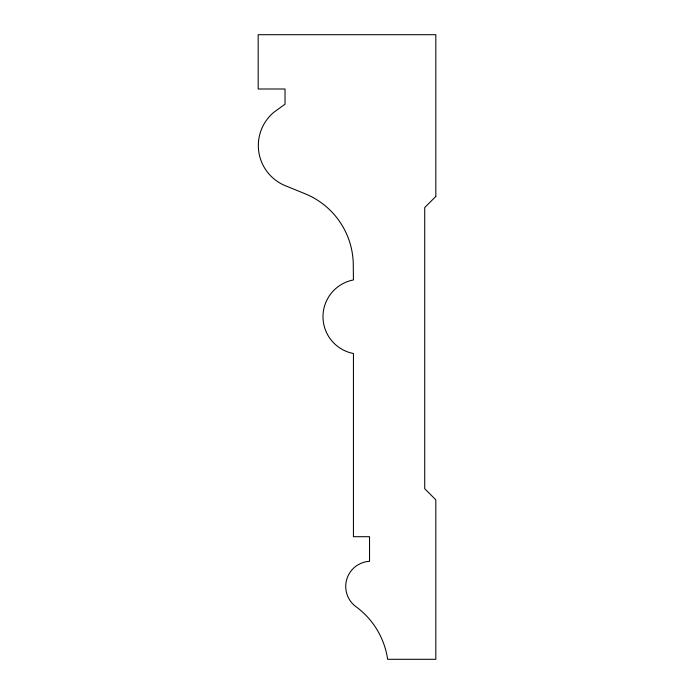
<?xml version="1.0" encoding="UTF-8"?>
<svg xmlns="http://www.w3.org/2000/svg" width="694" height="694" viewBox="0 0 694 694"><rect width="100%" height="100%" fill="white"/><g stroke="black" fill="none" stroke-linecap="round" stroke-linejoin="round"><path stroke-width="1.04" d="M435.823 196.445L424.719 207.549L424.719 488.723L435.823 499.827L435.823 659.3L387.634 659.3A79.359 79.359 0 0 0 356.829 607.328A25.175 25.175 0 0 1 369.529 561.316L369.529 536.696L353.437 536.696L353.437 353.498A37.441 37.441 0 0 1 353.437 279.934L353.246 263.226A77.398 77.398 0 0 0 304.536 193.539L285.286 185.688A43.392 43.392 0 0 1 273.722 112.385L285.026 104.178L285.026 88.997L258.177 88.997L258.177 34.7L435.823 34.7L435.823 196.445"/></g></svg>
